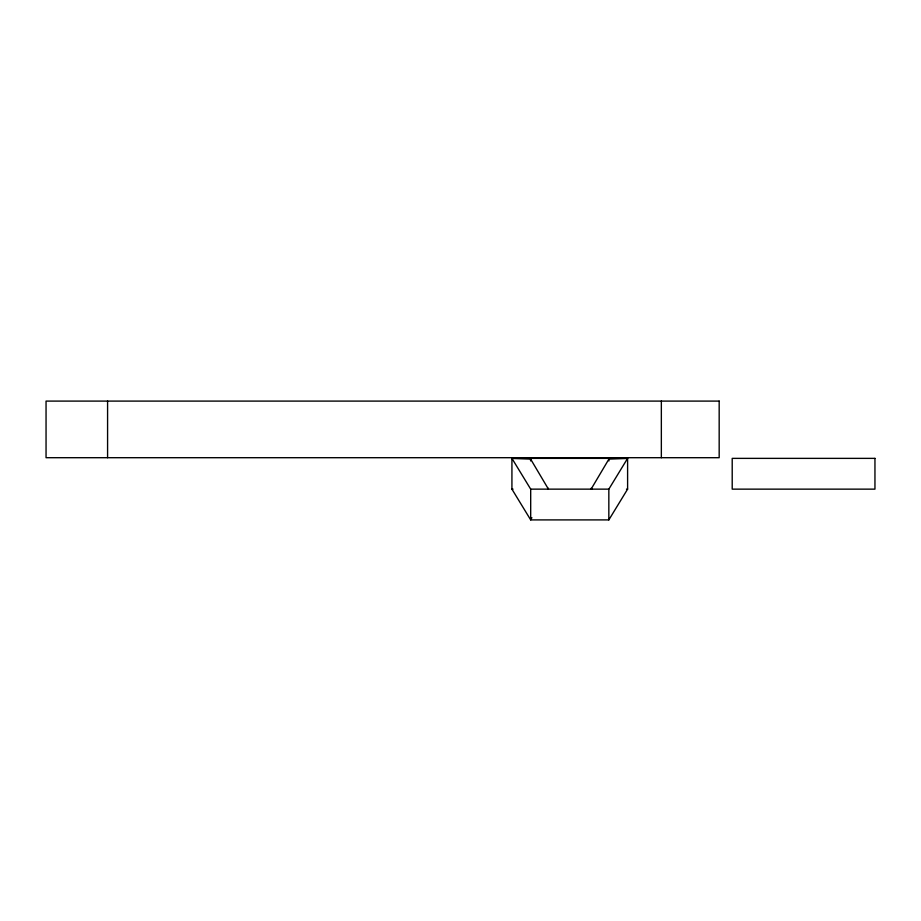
<?xml version="1.0" encoding="UTF-8"?>
<svg xmlns="http://www.w3.org/2000/svg" width="921" height="921" viewBox="0 0 921 921"><rect width="100%" height="100%" fill="white"/><g stroke="black" fill="none" stroke-linecap="round" stroke-linejoin="round"><path stroke-width="1.38" d="M591.098 489.143L608.942 459.038L627.604 458.37L627.604 489.143L608.839 519.905L530.692 519.905L511.926 489.143L511.926 458.37L627.604 458.37L608.839 489.143L608.839 519.905L608.723 519.214M531.889 517.648L530.692 519.905L530.692 489.143L511.926 458.37L530.588 459.038L548.432 489.143M511.926 489.143L513.066 489.143M530.692 489.143L608.839 489.143M626.464 489.143L627.604 489.143M661.347 401.096L661.347 457.702M608.942 459.038L608.942 460.926M530.588 459.038L530.588 460.926M107.584 401.096L107.584 457.702M547.696 489.143A23.267 5.422 2.1 0 1 548.432 488.291M591.098 488.291A23.267 5.422 -2.1 0 1 591.835 489.143M719.174 401.096L46.05 401.096L46.05 457.702L719.174 457.702L719.174 401.096M874.95 458.37L732.207 458.37L732.207 489.143L874.95 489.143L874.95 458.37"/></g></svg>
